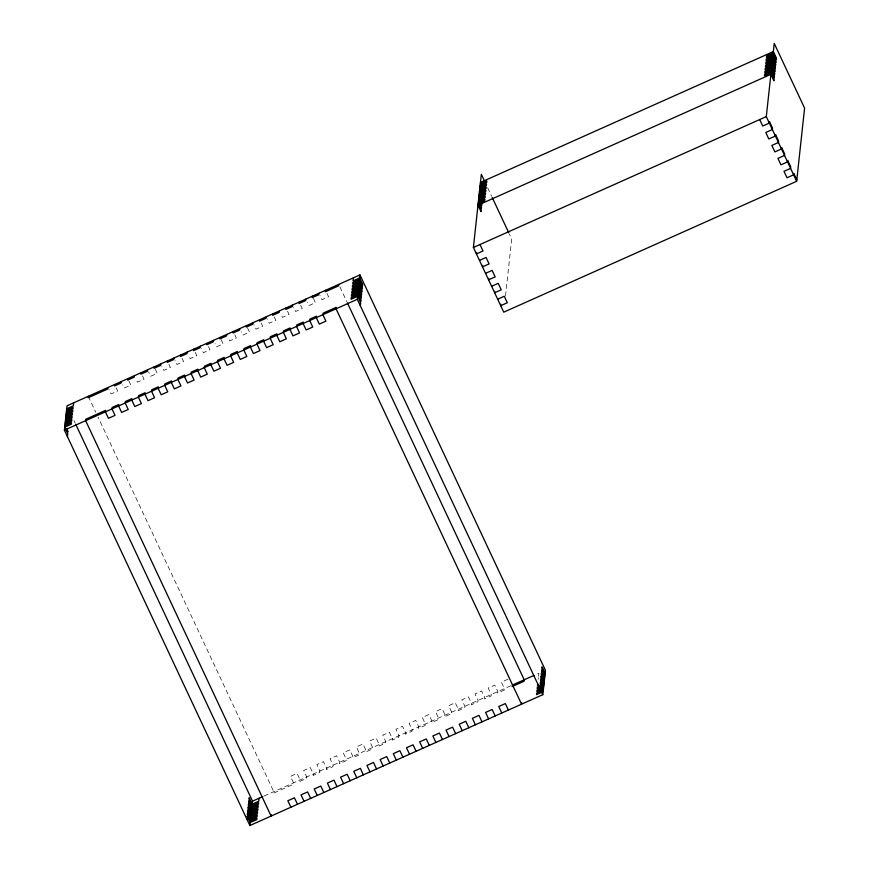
<?xml version="1.0" encoding="UTF-8"?>
<svg xmlns="http://www.w3.org/2000/svg" width="869" height="869" viewBox="0 0 869 869"><rect width="100%" height="100%" fill="white"/><g stroke="black" fill="none" stroke-linecap="round" stroke-linejoin="round"><path stroke-width="0.65" stroke-dasharray="4.34 3.26" d="M505.486 296.101L511.689 239.008L509.397 234.13M538.183 679.308L538.356 677.777M538.519 676.245L538.845 673.247L535.185 674.887M507.985 679.21L501.391 682.154L504.433 688.628L504.27 690.084L497.676 693.038L497.839 691.572L494.809 685.098L488.215 688.042L491.246 694.516L491.094 695.982L484.5 698.926L484.663 697.459L481.622 690.985L475.028 693.929L478.069 700.403L477.907 701.87L471.313 704.813L471.476 703.347L468.445 696.873L461.852 699.817L464.882 706.291L464.73 707.757L458.137 710.701L458.3 709.234L455.258 702.771L448.676 705.715L451.706 712.178L451.543 713.645L444.961 716.588L445.113 715.122L442.082 708.659L435.488 711.602L438.53 718.066L438.367 719.532L431.774 722.476L431.936 721.009L428.895 714.546L422.312 717.49L425.343 723.953L425.191 725.419L418.597 728.363L418.749 726.897L415.719 720.434L409.125 723.377L412.167 729.851L412.004 731.307L405.41 734.251L405.573 732.795L402.543 726.321L395.949 729.265L398.98 735.739L398.828 737.194L392.234 740.138L392.397 738.683L389.355 732.209L382.773 735.152L385.803 741.626L385.64 743.082L379.058 746.036L379.21 744.57L376.179 738.096L369.586 741.04L372.627 747.514L372.464 748.98L365.871 751.924L366.034 750.458L362.992 743.983L356.409 746.927L359.44 753.401L359.277 754.868L352.695 757.811L352.847 756.345L349.816 749.871L343.222 752.815L346.264 759.289L346.101 760.755L339.507 763.699L339.67 762.232L336.64 755.769L330.046 758.713L333.077 765.176L332.925 766.643L326.331 769.586L326.494 768.12L323.453 761.657L316.859 764.601L319.901 771.064L319.738 772.53L313.155 775.474L313.307 774.007L310.276 767.544L303.683 770.488L306.714 776.951L306.561 778.418L299.968 781.361L300.131 779.906L297.089 773.432L290.507 776.375L293.537 782.85L293.374 784.305L273.605 793.136L273.768 791.681L98.078 417.174M264.002 796.037L511.015 685.684M487.639 187.737L491.648 196.285M339.877 286.868L346.785 301.597M327.059 293.537L328.58 296.763L321.986 299.707L319.966 295.395M313.372 298.339L315.393 302.662L308.81 305.606L307.289 302.369M300.696 305.312L302.216 308.549L295.623 311.493L293.603 307.181M287.52 311.2L289.029 314.437L282.447 317.381L280.926 314.143M274.332 317.087L275.853 320.324L269.26 323.268L267.239 318.956M261.156 322.975L262.677 326.212L256.083 329.155L254.063 324.843M247.469 327.787L249.49 332.099L242.907 335.043L241.386 331.806M234.793 334.75L236.314 337.987L229.72 340.93L228.199 337.693M221.106 339.562L223.127 343.874L216.544 346.818L215.023 343.592M208.43 346.535L209.95 349.762L203.357 352.716L201.336 348.393M195.253 352.423L196.774 355.66L190.181 358.604L188.66 355.367M182.066 358.31L183.587 361.547L176.994 364.491L174.973 360.179M168.89 364.198L170.411 367.435L163.817 370.379L161.797 366.066M155.203 369.01L157.224 373.322L150.641 376.266L148.61 371.954M142.527 375.973L144.048 379.21L137.454 382.154L135.944 378.917M128.84 380.785L130.871 385.097L124.278 388.041L122.757 384.804M116.164 387.748L117.684 390.985L111.091 393.929L109.07 389.616M88.29 396.297L95.775 412.254M73.963 420.52L75.114 422.975"/><path stroke-width="1.3" d="M64.404 430.166L67.054 405.78L359.962 274.919L545.439 670.303L542.788 694.689L249.881 825.55L64.404 430.166L357.311 299.305L359.962 274.919M67.445 436.64L67.76 433.642L64.73 427.168L71.323 424.224L71.486 422.692L64.893 425.636M73.648 402.836L73.322 405.834L66.728 408.778M88.29 396.297L88.127 397.763L107.897 388.921L108.06 387.465M114.654 384.522L114.491 385.977L121.084 383.033L121.236 381.578M127.83 378.623L127.678 380.09L134.26 377.146L134.423 375.68M141.017 372.736L140.854 374.202L147.448 371.259L147.6 369.792M154.193 366.848L154.03 368.315L160.624 365.371L160.787 363.905M167.369 360.961L167.217 362.427L173.8 359.484L173.963 358.017M180.556 355.073L180.394 356.54L186.987 353.596L187.139 352.13M193.733 349.186L193.581 350.652L200.163 347.709L200.326 346.242M206.92 343.298L206.757 344.765L213.35 341.81L213.502 340.355M220.096 337.411L219.933 338.867L226.527 335.923L226.69 334.467M233.272 331.523L233.12 332.979L239.703 330.035L239.866 328.58M246.459 325.625L246.296 327.092L252.89 324.148L253.053 322.681M259.635 319.738L259.483 321.204L266.066 318.26L266.229 316.794M272.823 313.85L272.66 315.317L279.253 312.373L279.405 310.906M285.999 307.963L285.836 309.429L292.429 306.485L292.592 305.019M299.175 302.075L299.023 303.542L305.616 300.598L305.769 299.132M246.85 819.076L247.176 816.089L250.207 822.552L256.8 819.608L256.963 818.077L250.37 821.02L247.339 814.546L247.502 813.015L250.544 819.489L257.126 816.545L257.3 815.013L250.707 817.957L247.676 811.483L247.839 809.951L250.869 816.425L257.463 813.482L257.626 811.95L251.043 814.894L248.002 808.42L248.176 806.888L251.206 813.362L257.8 810.419L257.963 808.876L251.369 811.82L248.338 805.357L248.501 803.825L251.543 810.288L258.126 807.344L258.299 805.813L251.706 808.757L248.675 802.293L248.838 800.762L251.869 807.225L258.462 804.281L258.625 802.75L252.043 805.693L249.001 799.219L249.175 797.688L252.206 804.162L258.799 801.218L259.125 798.22M249.881 825.55L252.531 801.164L75.69 424.202M312.362 296.188L312.199 297.654L318.793 294.71L318.956 293.244M325.538 290.3L325.386 291.767L338.562 285.868L338.725 284.413M271.28 814.601L271.117 816.067L85.64 420.683L85.803 419.216L105.573 410.385L105.41 411.852L108.451 418.315L115.034 415.371L112.003 408.897L112.155 407.442L118.749 404.498L118.597 405.953L121.627 412.427L128.221 409.484L125.179 403.01L125.342 401.554L131.936 398.61L131.773 400.066L134.804 406.54L141.397 403.596L138.367 397.122L138.519 395.667L145.112 392.723L144.949 394.178L147.991 400.652L154.573 397.709L151.543 391.235L151.706 389.768L158.288 386.824L158.136 388.291L161.167 394.765L167.76 391.821L164.719 385.347L164.882 383.881L171.475 380.937L171.312 382.403L174.354 388.877L180.937 385.934L177.906 379.46L178.069 377.993L184.652 375.05L184.5 376.516L187.53 382.979L194.124 380.035L191.082 373.572L191.245 372.106L197.839 369.162L197.676 370.628L200.706 377.092L207.3 374.148L204.269 367.685L204.421 366.218L211.015 363.275L210.852 364.741L213.893 371.204L220.487 368.26L217.446 361.797L217.608 360.331L224.191 357.387L224.039 358.854L227.07 365.317L233.663 362.373L230.633 355.899L230.785 354.443L237.378 351.5L237.215 352.955L240.257 359.429L246.839 356.486L243.809 350.011L243.972 348.556L250.554 345.612L250.402 347.068L253.433 353.542L260.027 350.598L256.985 344.124L257.148 342.668L263.741 339.725L263.579 341.18L266.609 347.654L273.203 344.711L270.172 338.237L270.324 336.77L276.918 333.826L276.755 335.293L279.796 341.767L286.39 338.823L283.348 332.349L283.511 330.883L290.105 327.939L289.942 329.405L292.972 335.879L299.566 332.936L296.535 326.462L296.687 324.995L303.281 322.051L303.118 323.518L306.16 329.981L312.742 327.037L309.712 320.574L309.875 319.108L316.457 316.164L316.305 317.63L319.336 324.094L325.929 321.15L322.888 314.687L323.051 313.22L336.227 307.333L336.075 308.799L521.552 704.172L521.715 702.717M353.368 277.863L353.042 280.861L359.636 277.917L362.666 284.391L362.503 285.923L359.462 279.449L352.879 282.392L352.705 283.924L359.299 280.98L362.33 287.454L362.167 288.986L359.136 282.512L352.542 285.456L352.379 286.998L358.962 284.054L362.004 290.518L361.83 292.049L358.799 285.586L352.206 288.53L352.043 290.061L358.636 287.118L361.667 293.581L361.504 295.112L358.462 288.649L351.88 291.593L351.706 293.125L358.3 290.181L361.33 296.655L361.167 298.186L358.137 291.712L351.543 294.656L351.38 296.188L357.963 293.244L361.004 299.718L360.831 301.25L357.8 294.776L351.206 297.719L351.043 299.251L357.637 296.307L360.668 302.781L360.342 305.779M796.645 181.306L766.295 116.609L774.246 43.45L804.596 108.147L796.645 181.306L503.748 312.167L473.399 247.469L481.339 174.311L484.772 181.632M476.592 252.466L476.429 253.933L483.023 250.989L479.981 244.515M481.85 204.085L481.676 205.595L480.666 203.444M482.653 265.414L482.501 266.87L489.084 263.926L486.053 257.463L479.46 260.407M488.726 278.352L488.574 279.818L495.156 276.874L492.126 270.4L485.532 273.344M494.798 291.289L494.635 292.755L501.228 289.812L498.198 283.337L491.604 286.281M500.87 304.226L500.707 305.692L507.3 302.749L504.27 296.275L497.676 299.218M537.52 685.445L537.683 683.914M539.747 688.215L540.073 685.228L543.114 691.691M480.459 182.436L773.367 51.575L776.397 58.049L776.234 59.57L773.193 53.096L766.61 56.04L766.436 57.56L773.03 54.617L776.071 61.08L775.898 62.601L772.867 56.127L766.273 59.07L766.11 60.591L772.704 57.647L775.735 64.121L775.572 65.631L772.541 59.168L765.947 62.112L765.785 63.622L772.367 60.678L775.409 67.152L775.246 68.673L772.204 62.199L765.622 65.142L765.448 66.663L772.041 63.719L775.083 70.183L774.909 71.703L771.878 65.229L765.285 68.173L765.122 69.694L771.715 66.75L774.746 73.224L774.583 74.734L771.553 68.271L764.959 71.215L764.796 72.735L771.379 69.781L774.42 76.255L774.257 77.775L771.216 71.301L764.633 74.245L764.459 75.766L771.053 72.822L774.083 79.285L773.921 80.806L770.89 74.343L477.983 205.193L481.024 211.667L481.187 210.146L478.146 203.683L484.739 200.739L484.902 199.218L478.319 202.162M480.296 183.956L486.879 181.013L486.716 182.533L480.133 185.477M479.96 186.987L486.553 184.043L486.39 185.564L479.797 188.508M479.634 190.029L486.227 187.085L486.064 188.595L479.471 191.538M479.308 193.059L485.89 190.115L485.728 191.636L479.134 194.58M478.971 196.09L485.565 193.146L485.402 194.667L478.808 197.611M478.645 199.131L485.239 196.188L485.065 197.697L478.482 200.641M66.565 410.309L73.148 407.365L72.985 408.897L66.392 411.841M66.229 413.372L72.822 410.429L72.648 411.96L66.066 414.904M65.892 416.447L72.485 413.503L72.323 415.034L65.729 417.978M65.566 419.51L72.149 416.566L71.986 418.098L65.392 421.041M65.229 422.573L71.823 419.629L71.649 421.161L65.066 424.105M473.399 247.469L766.295 116.609M252.531 801.164L262.786 796.58M512.221 685.141L533.968 675.43M512.058 686.608L524.04 681.253L524.203 679.797L347.361 302.825M539.551 685.989L537.357 686.977L537.183 688.509L540.485 687.031M540.312 688.563L537.02 690.04L536.857 691.572L543.44 688.628L540.409 682.154L540.246 683.697L543.277 690.16L536.684 693.104L536.521 694.635L542.017 692.18M796.808 179.84L793.777 173.365L793.614 174.832L787.021 177.776L783.99 171.312L790.573 168.369L790.736 166.902L787.705 160.428L787.542 161.895L780.949 164.838L777.918 158.364L784.511 155.421L784.664 153.965L781.633 147.491L781.47 148.957L774.887 151.901L771.846 145.427L778.439 142.483L778.591 141.017L775.561 134.554L775.398 136.009L768.815 138.964L765.774 132.49L772.367 129.546L772.53 128.08L769.489 121.617L769.337 123.072L762.743 126.016L759.702 119.553M492.223 197.502L508.832 232.903M479.992 203.878L481.513 207.115L481.35 208.636L479.33 204.324M545.113 673.301L542.071 666.827L541.908 668.359L544.939 674.833M544.776 676.364L541.745 669.901L541.572 671.433L544.613 677.896M544.439 679.428L541.409 672.964L541.246 674.496L544.276 680.97M544.113 682.502L541.072 676.028L540.909 677.559L543.94 684.033M543.777 685.565L540.746 679.091L540.572 680.623L543.614 687.097M357.311 299.305L542.788 694.689M508.365 710.071L505.334 703.597L498.741 706.54L501.782 713.014M495.189 715.958L492.158 709.484L485.565 712.428L488.595 718.902M482.013 721.846L478.971 715.372L472.388 718.315L475.419 724.789M468.825 727.733L465.795 721.259L459.201 724.203L462.243 730.677M455.649 733.621L452.608 727.147L446.025 730.09L449.056 736.564M442.462 739.508L439.432 733.045L432.838 735.989L435.88 742.452M429.286 745.396L426.255 738.932L419.662 741.876L422.692 748.339M416.11 751.283L413.068 744.82L406.475 747.764L409.516 754.227M402.923 757.171L399.892 750.707L393.299 753.651L396.329 760.125M389.746 763.069L386.705 756.595L380.122 759.539L383.153 766.013M376.559 768.956L373.529 762.482L366.935 765.426L369.977 771.9M363.383 774.844L360.353 768.37L353.759 771.314L356.79 777.788M350.207 780.731L347.166 774.257L340.572 777.201L343.613 783.675M337.02 786.619L333.989 780.145L327.396 783.088L330.426 789.563M323.844 792.506L320.802 786.043L314.22 788.987L317.25 795.45M310.657 798.394L307.626 791.931L301.032 794.874L304.074 801.337M297.48 804.281L294.45 797.818L287.856 800.762L290.887 807.225M67.087 428.417L67.934 432.11L66.413 428.873"/></g></svg>
